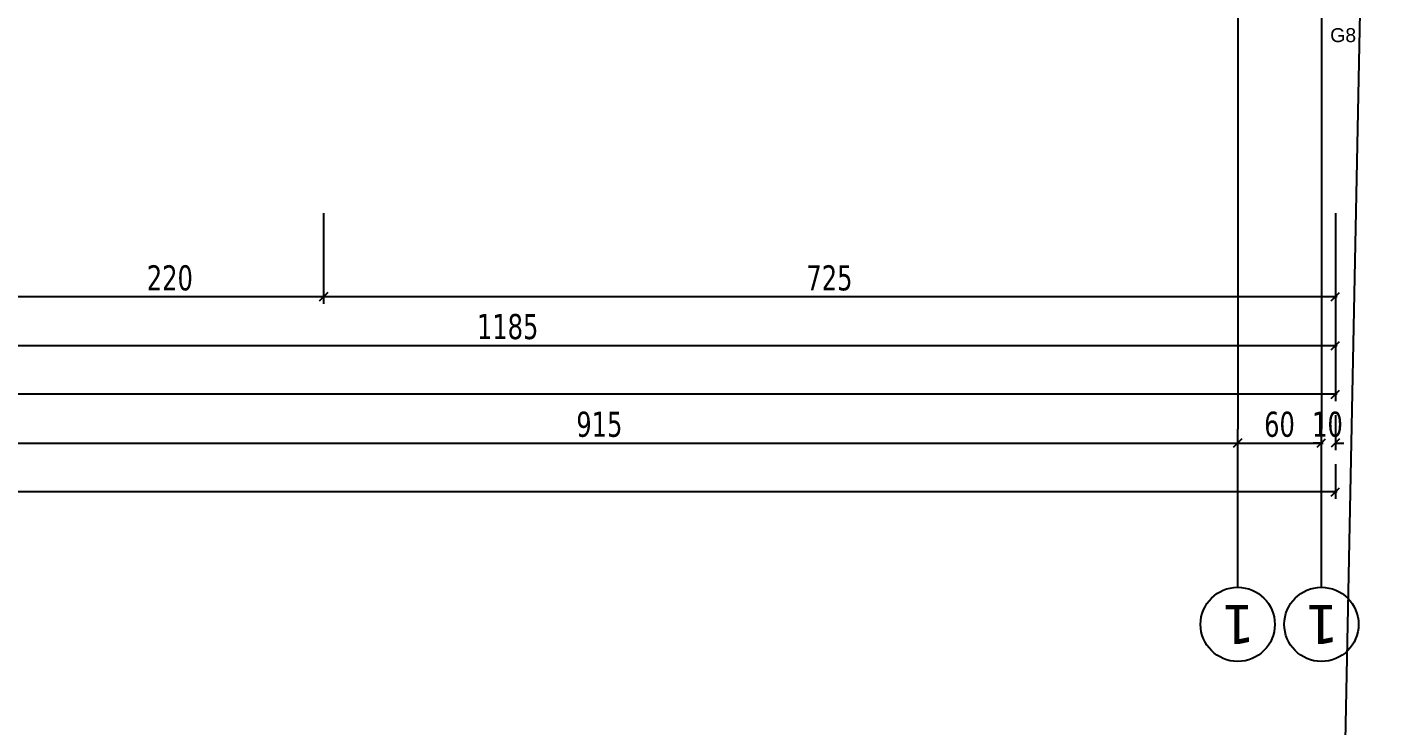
# Model space of a CAD drawing. Header units: millimetres. Extents: x 43168.9 to 43194.6, y -25545.1 to -25543.4.
# Drawn here: x 43173.1924 to 43173.3865, y -25544.6525 to -25544.5522 of the extents above; entities that cross this region are included whole.
import ezdxf
from ezdxf.enums import TextEntityAlignment as Align

# ---------------------------------------------------------------- set-up
doc = ezdxf.new("R2010")
doc.units = ezdxf.units.MM
doc.header["$LTSCALE"] = 200
doc.linetypes.add('DASHDOT', pattern=[1, 0.5, -0.25, 0, -0.25])
doc.linetypes.add('DASHDOT2', pattern=[0.5, 0.25, -0.125, 0, -0.125])
for name, color, linetype in [('aks_sgh', 5, 'DASHDOT2'), ('olcuaks_sgh', 41, 'Continuous'), ('olcudis_sgh', 185, 'Continuous'), ('yapi-yaklasma_sgh', 41, 'DASHDOT')]:
    doc.layers.add(name, color=color, linetype=linetype)
doc.styles.add('1-200', font='arial.ttf', dxfattribs={"height": 60})
doc.styles.add('dim', font='VERDANA.TTF', dxfattribs={"width": 0.7})
doc.styles.add('text1', font='VERDANA.TTF')

msp = doc.modelspace()

# ---------------------------------------------------------------- linework, layer by layer
at = {"color": 0, "linetype": 'ByBlock', "lineweight": -2}
for p, q in [((43173.23548, -25544.59032), (43173.23428, -25544.59152)), ((43173.23428, -25544.59152), (43173.23548, -25544.59032)), ((43173.37928, -25544.59152), (43173.38048, -25544.59032)), ((43173.37928, -25544.59852), (43173.38048, -25544.59732)), ((43173.37928, -25544.60552), (43173.38048, -25544.60432)), ((43173.36528, -25544.61252), (43173.36648, -25544.61132)), ((43173.36648, -25544.61132), (43173.36528, -25544.61252)), ((43173.37728, -25544.61252), (43173.37848, -25544.61132)), ((43173.37728, -25544.61252), (43173.37848, -25544.61132)), ((43173.38048, -25544.61132), (43173.37928, -25544.61252)), ((43173.37928, -25544.61952), (43173.38048, -25544.61832))]:
    msp.add_line(p, q, dxfattribs=at)
for p, q in [((43173.36588, -25544.6326), (43173.36588, -25544.60992)), ((43173.37788, -25544.6326), (43173.37788, -25544.60992))]:
    msp.add_line(p, q)
at = {"linetype": 'Continuous'}
for centre in [(43173.36588, -25544.63792), (43173.37788, -25544.63792)]:
    msp.add_circle(centre, 0.00532, dxfattribs=at)
at = {"layer": 'aks_sgh'}
for p, q in [((43173.36588, -25543.74092), (43173.36588, -25544.60992)), ((43173.37788, -25543.74092), (43173.37788, -25544.60992))]:
    msp.add_line(p, q, dxfattribs=at)
at = {"layer": 'olcuaks_sgh'}
for p, q in [((43173.37988, -25544.60792), (43173.37988, -25544.61292)), ((43173.36588, -25544.61192), (43173.36588, -25544.61092)), ((43173.36588, -25544.61192), (43173.36588, -25544.61092)), ((43173.37788, -25544.61192), (43173.37788, -25544.61092)), ((43173.37788, -25544.61192), (43173.37788, -25544.61092)), ((43173.18263, -25544.61192), (43173.36613, -25544.61192)), ((43173.36563, -25544.61192), (43173.37813, -25544.61192)), ((43173.37788, -25544.61192), (43173.37668, -25544.61192)), ((43173.37988, -25544.61192), (43173.38108, -25544.61192)), ((43173.37988, -25544.61492), (43173.37988, -25544.61992)), ((43173.38013, -25544.61892), (43172.71163, -25544.61892))]:
    msp.add_line(p, q, dxfattribs=at)
at = {"layer": 'olcudis_sgh'}
for p, q in [((43173.23488, -25544.57892), (43173.23488, -25544.59192)), ((43173.23488, -25544.57892), (43173.23488, -25544.59192)), ((43173.37988, -25544.57892), (43173.37988, -25544.59192)), ((43173.37988, -25544.58592), (43173.37988, -25544.59892)), ((43173.23513, -25544.59092), (43173.19063, -25544.59092)), ((43173.38013, -25544.59092), (43173.23463, -25544.59092)), ((43173.37988, -25544.59292), (43173.37988, -25544.60592)), ((43173.14263, -25544.59792), (43173.38013, -25544.59792)), ((43173.38013, -25544.60492), (43172.71163, -25544.60492))]:
    msp.add_line(p, q, dxfattribs=at)
at = {"layer": 'yapi-yaklasma_sgh'}
msp.add_line((43173.38858, -25544.29613), (43173.38013, -25544.71005), dxfattribs=at)
msp.add_line((43173.38858, -25544.29613), (43173.38013, -25544.71005), dxfattribs=at)

# ---------------------------------------------------------------- texts
at = {"linetype": 'Continuous', "style": 'text1'}
for p in [(43173.36588, -25544.63792), (43173.37788, -25544.63792)]:
    msp.add_attdef('1', text='', height=0.0056, rotation=180, dxfattribs=at).set_placement(p, align=Align.MIDDLE)
at = {"layer": 'aks_sgh', "style": '1-200'}
msp.add_text('G8', height=0.002, rotation=360, dxfattribs=at).set_placement((43173.37913, -25544.5544))
at = {"layer": 'olcuaks_sgh', "color": 2, "style": 'dim', "width": 0.7}
for s, p in [('915', (43173.2711, -25544.61101)), ('60', (43173.36967, -25544.61101)), ('10', (43173.37655, -25544.61101))]:
    msp.add_text(s, height=0.0036, dxfattribs=at).set_placement(p)
at = {"layer": 'olcudis_sgh', "color": 2, "style": 'dim', "width": 0.7}
for s, p in [('220', (43173.20955, -25544.59001)), ('725', (43173.30407, -25544.59001)), ('1185', (43173.25686, -25544.597))]:
    msp.add_text(s, height=0.0036, dxfattribs=at).set_placement(p)

doc.saveas('drawing.dxf')
